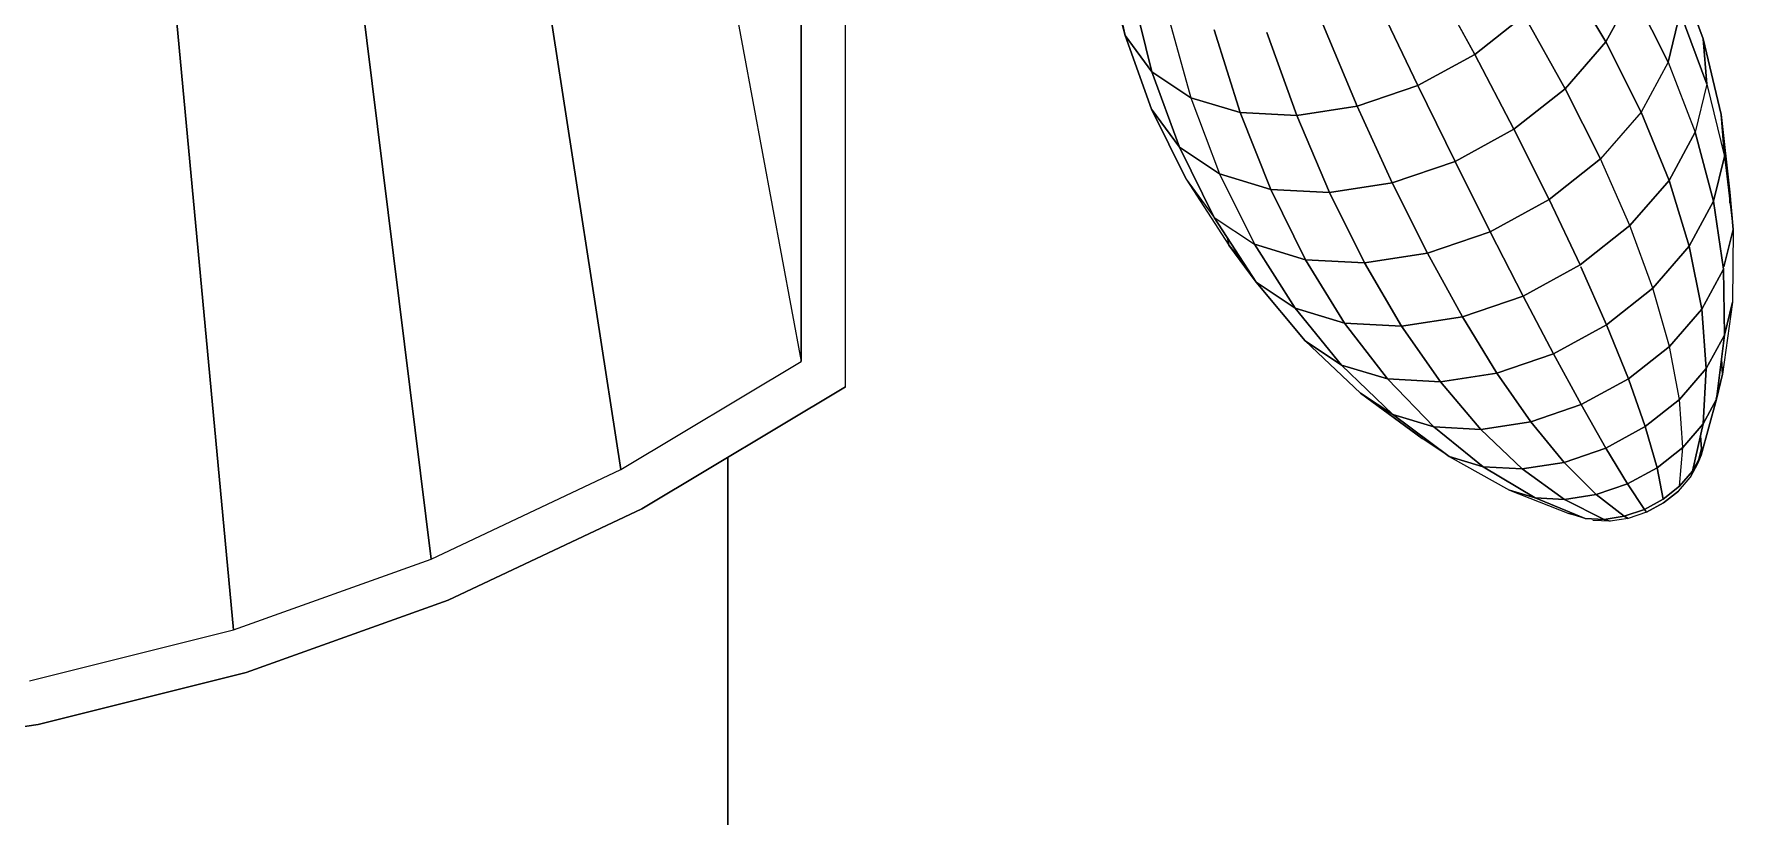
# Model space of a CAD drawing. Header units: inches. Extents: x -827 to 154, y -802 to 207.
# Drawn here: x -724.051 to -719.429, y 34.776 to 36.902 of the extents above; entities that cross this region are included whole.
import ezdxf

# ---------------------------------------------------------------- set-up
doc = ezdxf.new("R2010")
doc.units = ezdxf.units.IN
doc.header["$MEASUREMENT"] = 0
doc.layers.add('DrillPressTable _1__skp', color=8, linetype='Continuous', lineweight=9)
doc.layers.add('Layer0', color=7, linetype='Continuous', lineweight=9)

# ---------------------------------------------------------------- blocks, each defined once
blk = doc.blocks.new('DrillPressTable _1__skp_64-V8-Level 1')
at = {"layer": 'Layer0'}
blk.add_line((0, 4), (6.1221, 4), dxfattribs=at)
blk.add_line((0, 4), (6.1221, 4), dxfattribs=at)
blk = doc.blocks.new('DrillPressTable _1__skp_65-V9-Level 1')
at = {"layer": 'Layer0'}
blk.add_line((9.6221, 0), (3.5, 0), dxfattribs=at)
blk.add_line((9.6221, 0), (3.5, 0), dxfattribs=at)
blk = doc.blocks.new('DrillPressTable _1__skp_63-402106-Level 1')
for name, p in [('DrillPressTable _1__skp_65-V9-Level 1', (-3.5, 8.745)), ('DrillPressTable _1__skp_64-V8-Level 1', (0, 4.745))]:
    blk.add_blockref(name, p)
blk = doc.blocks.new('DrillPressTable _1__skp_62-402105-Level 1')
blk.add_blockref('DrillPressTable _1__skp_63-402106-Level 1', (0, 0))
blk = doc.blocks.new('DrillPressTable _1__skp_18-402061-Level 1')
at = {"layer": 'Layer0'}
for p, q in [((6.5899, 0.9115), (6.5899, 20.1008)), ((6.5899, 0.9115), (6.5899, 20.1008)), ((6.4691, 19.98), (6.4691, 0.98)), ((6.4691, 0.98), (6.4691, 19.98)), ((6.4691, 19.98), (6.4691, 0.98)), ((5.9691, 3.67), (6.4691, 0.98)), ((5.9691, 3.67), (6.4691, 0.98)), ((5.9789, 0.6866), (5.5547, 3.422)), ((5.5547, 3.422), (5.9789, 0.6866)), ((5.4624, 0.4426), (5.118, 3.2157)), ((5.118, 3.2157), (5.4624, 0.4426)), ((4.9244, 0.2504), (4.6632, 3.0532)), ((4.6632, 3.0532), (4.9244, 0.2504)), ((5.9789, 0.6866), (6.4691, 0.98)), ((5.9789, 0.6866), (6.4691, 0.98)), ((5.9789, 0.6866), (6.4691, 0.98)), ((6.5899, 0.9115), (6.0359, 0.5799)), ((6.0359, 0.5799), (6.5899, 0.9115)), ((5.4624, 0.4426), (5.9789, 0.6866)), ((5.4624, 0.4426), (5.9789, 0.6866)), ((5.4624, 0.4426), (5.9789, 0.6866)), ((6.0359, 0.5799), (5.5086, 0.3309)), ((5.5086, 0.3309), (6.0359, 0.5799)), ((4.9244, 0.2504), (5.4624, 0.4426)), ((4.9244, 0.2504), (5.4624, 0.4426)), ((4.9244, 0.2504), (5.4624, 0.4426)), ((5.5086, 0.3309), (4.9595, 0.1346)), ((4.9595, 0.1346), (5.5086, 0.3309)), ((4.3702, 0.1117), (4.9244, 0.2504)), ((4.3702, 0.1117), (4.9244, 0.2504)), ((4.3702, 0.1117), (4.9244, 0.2504)), ((4.9595, 0.1346), (4.3938, -0.0069)), ((4.3938, -0.0069), (4.9595, 0.1346)), ((4.3938, -0.0069), (3.817, -0.0924)), ((3.817, -0.0924), (4.3938, -0.0069))]:
    blk.add_line(p, q, dxfattribs=at)
blk = doc.blocks.new('DrillPressTable _1__skp_13-402056-Level 1')
at = {"layer": 'Layer0'}
for p, q in [((6.9667, 1.5305), (7.0148, 1.321)), ((7.0148, 1.321), (6.9667, 1.5305)), ((7.9655, 1.2689), (7.8486, 1.4824)), ((7.8486, 1.4824), (7.9655, 1.2689)), ((8.3219, 1.3033), (8.2062, 1.498)), ((8.2062, 1.498), (8.3219, 1.3033)), ((8.5869, 1.3117), (8.5141, 1.5105)), ((8.5141, 1.5105), (8.5869, 1.3117)), ((7.0148, 1.321), (6.9846, 1.4333)), ((6.9846, 1.4333), (7.0148, 1.321)), ((7.034, 1.4389), (7.0875, 1.222)), ((7.0875, 1.222), (7.034, 1.4389)), ((8.3219, 1.3033), (8.3956, 1.4387)), ((8.3956, 1.4387), (8.3219, 1.3033)), ((8.4918, 1.2481), (8.3956, 1.4387)), ((8.3956, 1.4387), (8.4918, 1.2481)), ((7.8109, 1.1847), (7.7052, 1.4043)), ((7.7052, 1.4043), (7.8109, 1.1847)), ((7.1319, 1.3737), (7.193, 1.1518)), ((7.1319, 1.3737), (7.193, 1.1518)), ((7.6461, 1.1284), (7.5523, 1.3521)), ((7.5523, 1.3521), (7.6461, 1.1284)), ((7.9655, 1.2689), (8.1001, 1.3755)), ((8.1001, 1.3755), (7.9655, 1.2689)), ((8.2118, 1.1763), (8.1001, 1.3755)), ((8.1001, 1.3755), (8.2118, 1.1763)), ((8.4918, 1.2481), (8.5245, 1.3836)), ((8.5245, 1.3836), (8.4918, 1.2481)), ((8.5969, 1.189), (8.5245, 1.3836)), ((8.5245, 1.3836), (8.5969, 1.189)), ((7.0148, 1.321), (7.0862, 1.1203)), ((7.0862, 1.1203), (7.0148, 1.321)), ((7.0875, 1.222), (7.0148, 1.321)), ((7.0148, 1.321), (7.0875, 1.222)), ((7.3272, 1.1114), (7.2563, 1.3363)), ((7.2563, 1.3363), (7.3272, 1.1114)), ((7.4814, 1.1035), (7.3995, 1.3289)), ((7.3995, 1.3289), (7.4814, 1.1035)), ((8.2118, 1.1763), (8.3219, 1.3033)), ((8.3219, 1.3033), (8.2118, 1.1763)), ((8.418, 1.1125), (8.3219, 1.3033)), ((8.3219, 1.3033), (8.418, 1.1125)), ((8.5969, 1.189), (8.5869, 1.3117)), ((8.6356, 1.1061), (8.5869, 1.3117)), ((8.5869, 1.3117), (8.5969, 1.189)), ((8.5869, 1.3117), (8.6356, 1.1061)), ((7.8109, 1.1847), (7.9655, 1.2689)), ((7.9655, 1.2689), (7.8109, 1.1847)), ((8.0722, 1.0658), (7.9655, 1.2689)), ((7.9655, 1.2689), (8.0722, 1.0658)), ((8.4918, 1.2481), (8.418, 1.1125)), ((8.4918, 1.2481), (8.418, 1.1125)), ((8.4918, 1.2481), (8.5653, 1.058)), ((8.4918, 1.2481), (8.5653, 1.058)), ((7.0875, 1.222), (7.162, 1.0172)), ((7.162, 1.0172), (7.0875, 1.222)), ((7.193, 1.1518), (7.0875, 1.222)), ((7.0875, 1.222), (7.193, 1.1518)), ((7.6461, 1.1284), (7.8109, 1.1847)), ((7.8109, 1.1847), (7.6461, 1.1284)), ((7.912, 0.9785), (7.8109, 1.1847)), ((7.8109, 1.1847), (7.912, 0.9785)), ((8.0722, 1.0658), (8.2118, 1.1763)), ((8.2118, 1.1763), (8.0722, 1.0658)), ((8.3078, 0.9854), (8.2118, 1.1763)), ((8.2118, 1.1763), (8.3078, 0.9854)), ((8.5969, 1.189), (8.5653, 1.058)), ((8.5969, 1.189), (8.5653, 1.058)), ((8.5969, 1.189), (8.6449, 0.9919)), ((8.5969, 1.189), (8.6449, 0.9919)), ((7.0862, 1.1203), (7.1805, 0.9298)), ((7.1805, 0.9298), (7.0862, 1.1203)), ((7.162, 1.0172), (7.0862, 1.1203)), ((7.0862, 1.1203), (7.162, 1.0172)), ((7.193, 1.1518), (7.2714, 0.9444)), ((7.193, 1.1518), (7.3272, 1.1114)), ((7.193, 1.1518), (7.2714, 0.9444)), ((7.3272, 1.1114), (7.193, 1.1518)), ((7.4104, 0.9025), (7.3272, 1.1114)), ((7.3272, 1.1114), (7.4814, 1.1035)), ((7.3272, 1.1114), (7.4104, 0.9025)), ((7.4814, 1.1035), (7.3272, 1.1114)), ((7.4814, 1.1035), (7.6461, 1.1284)), ((7.6461, 1.1284), (7.4814, 1.1035)), ((7.7411, 0.9202), (7.6461, 1.1284)), ((7.6461, 1.1284), (7.7411, 0.9202)), ((8.418, 1.1125), (8.3078, 0.9854)), ((8.418, 1.1125), (8.3078, 0.9854)), ((8.418, 1.1125), (8.494, 0.9269)), ((8.494, 0.9269), (8.418, 1.1125)), ((7.5704, 0.8943), (7.4814, 1.1035)), ((7.4814, 1.1035), (7.5704, 0.8943)), ((7.912, 0.9785), (8.0722, 1.0658)), ((8.0722, 1.0658), (7.912, 0.9785)), ((8.1681, 0.8746), (8.0722, 1.0658)), ((8.0722, 1.0658), (8.1681, 0.8746)), ((8.6449, 0.9919), (8.6356, 1.1061)), ((8.6598, 0.8952), (8.6356, 1.1061)), ((8.6356, 1.1061), (8.6449, 0.9919)), ((8.6356, 1.1061), (8.6598, 0.8952)), ((7.162, 1.0172), (7.2567, 0.826)), ((7.2567, 0.826), (7.162, 1.0172)), ((7.2714, 0.9444), (7.162, 1.0172)), ((7.162, 1.0172), (7.2714, 0.9444)), ((8.5653, 1.058), (8.494, 0.9269)), ((8.494, 0.9269), (8.5653, 1.058)), ((8.5653, 1.058), (8.6155, 0.87)), ((8.6155, 0.87), (8.5653, 1.058)), ((7.7411, 0.9202), (7.912, 0.9785)), ((7.912, 0.9785), (7.7411, 0.9202)), ((8.0077, 0.7873), (7.912, 0.9785)), ((7.912, 0.9785), (8.0077, 0.7873)), ((8.1681, 0.8746), (8.3078, 0.9854)), ((8.3078, 0.9854), (8.1681, 0.8746)), ((8.3874, 0.804), (8.3078, 0.9854)), ((8.3874, 0.804), (8.3078, 0.9854)), ((8.6449, 0.9919), (8.6155, 0.87)), ((8.6155, 0.87), (8.6449, 0.9919)), ((8.6449, 0.9919), (8.6682, 0.7937)), ((8.6449, 0.9919), (8.6682, 0.7937)), ((7.1805, 0.9298), (7.2969, 0.7509)), ((7.1805, 0.9298), (7.2969, 0.7509)), ((7.1805, 0.9298), (7.2567, 0.826)), ((7.1805, 0.9298), (7.2567, 0.826)), ((7.2714, 0.9444), (7.3663, 0.7531)), ((7.2714, 0.9444), (7.4104, 0.9025)), ((7.2714, 0.9444), (7.3663, 0.7531)), ((7.4104, 0.9025), (7.2714, 0.9444)), ((8.494, 0.9269), (8.3874, 0.804)), ((8.3874, 0.804), (8.494, 0.9269)), ((8.494, 0.9269), (8.5491, 0.748)), ((8.5491, 0.748), (8.494, 0.9269)), ((7.5055, 0.7112), (7.4104, 0.9025)), ((7.4104, 0.9025), (7.5704, 0.8943)), ((7.4104, 0.9025), (7.5055, 0.7112)), ((7.5704, 0.8943), (7.4104, 0.9025)), ((7.5704, 0.8943), (7.7411, 0.9202)), ((7.7411, 0.9202), (7.5704, 0.8943)), ((7.6656, 0.7029), (7.5704, 0.8943)), ((7.5704, 0.8943), (7.6656, 0.7029)), ((7.8366, 0.7289), (7.7411, 0.9202)), ((7.7411, 0.9202), (7.8366, 0.7289)), ((8.6682, 0.7937), (8.6598, 0.8952)), ((8.6598, 0.8651), (8.6598, 0.8952)), ((8.6598, 0.8952), (8.6682, 0.7937)), ((8.6598, 0.8952), (8.6598, 0.8651)), ((8.0077, 0.7873), (8.1681, 0.8746)), ((8.1681, 0.8746), (8.0077, 0.7873)), ((8.2523, 0.6969), (8.1681, 0.8746)), ((8.1681, 0.8746), (8.2523, 0.6969)), ((8.6155, 0.87), (8.5491, 0.748)), ((8.5491, 0.748), (8.6155, 0.87)), ((8.6155, 0.87), (8.642, 0.6855)), ((8.642, 0.6855), (8.6155, 0.87)), ((7.3711, 0.65), (7.2567, 0.826)), ((7.2567, 0.826), (7.3711, 0.65)), ((7.2567, 0.826), (7.3663, 0.7531)), ((7.2567, 0.826), (7.3663, 0.7531)), ((7.8366, 0.7289), (8.0077, 0.7873)), ((8.0077, 0.7873), (7.8366, 0.7289)), ((8.0972, 0.6125), (8.0077, 0.7873)), ((8.0077, 0.7873), (8.0972, 0.6125)), ((8.2523, 0.6969), (8.3874, 0.804)), ((8.3874, 0.804), (8.2523, 0.6969)), ((8.45, 0.6336), (8.3874, 0.804)), ((8.45, 0.6336), (8.3874, 0.804)), ((8.6682, 0.7937), (8.6436, 0.6919)), ((8.6436, 0.6919), (8.6682, 0.7937)), ((8.6682, 0.7937), (8.6664, 0.596)), ((8.6682, 0.7937), (8.6664, 0.596)), ((7.2909, 0.7735), (7.2969, 0.7509)), ((7.2909, 0.7735), (7.2969, 0.7509)), ((7.3365, 0.7033), (7.2969, 0.7509)), ((7.2969, 0.7509), (7.3365, 0.7033)), ((7.2969, 0.7509), (7.3711, 0.65)), ((7.3711, 0.65), (7.2969, 0.7509)), ((7.477, 0.5794), (7.3663, 0.7531)), ((7.3663, 0.7531), (7.5055, 0.7112)), ((7.3663, 0.7531), (7.477, 0.5794)), ((7.5055, 0.7112), (7.3663, 0.7531)), ((8.5491, 0.748), (8.45, 0.6336)), ((8.45, 0.6336), (8.5491, 0.748)), ((8.5491, 0.748), (8.5831, 0.5771)), ((8.5831, 0.5771), (8.5491, 0.748)), ((7.6116, 0.5389), (7.5055, 0.7112)), ((7.5055, 0.7112), (7.6656, 0.7029)), ((7.5055, 0.7112), (7.6116, 0.5389)), ((7.6656, 0.7029), (7.5055, 0.7112)), ((7.6656, 0.7029), (7.8366, 0.7289)), ((7.8366, 0.7289), (7.6656, 0.7029)), ((7.7665, 0.5309), (7.6656, 0.7029)), ((7.6656, 0.7029), (7.7665, 0.5309)), ((7.9318, 0.556), (7.8366, 0.7289)), ((7.8366, 0.7289), (7.9318, 0.556)), ((8.0972, 0.6125), (8.2523, 0.6969)), ((8.2523, 0.6969), (8.0972, 0.6125)), ((7.5042, 0.4903), (7.3711, 0.65)), ((7.3711, 0.65), (7.5042, 0.4903)), ((7.3711, 0.65), (7.477, 0.5794)), ((7.477, 0.5794), (7.3711, 0.65)), ((8.3242, 0.534), (8.2545, 0.6919)), ((8.2545, 0.6919), (8.3242, 0.534)), ((8.642, 0.6855), (8.5831, 0.5771)), ((8.5831, 0.5771), (8.642, 0.6855)), ((8.642, 0.6855), (8.6446, 0.5059)), ((8.6446, 0.5059), (8.642, 0.6855)), ((7.9318, 0.556), (8.0972, 0.6125)), ((8.0972, 0.6125), (7.9318, 0.556)), ((8.1799, 0.4554), (8.0972, 0.6125)), ((8.0972, 0.6125), (8.1799, 0.4554)), ((8.3242, 0.534), (8.45, 0.6336)), ((8.45, 0.6336), (8.3242, 0.534)), ((8.495, 0.4756), (8.45, 0.6336)), ((8.495, 0.4756), (8.45, 0.6336)), ((7.6028, 0.4247), (7.477, 0.5794)), ((7.477, 0.5794), (7.6116, 0.5389)), ((7.477, 0.5794), (7.6028, 0.4247)), ((7.6116, 0.5389), (7.477, 0.5794)), ((7.7665, 0.5309), (7.9318, 0.556)), ((7.9318, 0.556), (7.7665, 0.5309)), ((8.026, 0.4028), (7.9318, 0.556)), ((7.9318, 0.556), (8.026, 0.4028)), ((8.5831, 0.5771), (8.495, 0.4756)), ((8.495, 0.4756), (8.5831, 0.5771)), ((8.5831, 0.5771), (8.5955, 0.4156)), ((8.5955, 0.4156), (8.5831, 0.5771)), ((8.6664, 0.596), (8.6398, 0.4003)), ((8.6664, 0.596), (8.6398, 0.4003)), ((8.6664, 0.596), (8.6446, 0.5059)), ((8.6446, 0.5059), (8.6664, 0.596)), ((7.7281, 0.387), (7.6116, 0.5389)), ((7.6116, 0.5389), (7.7665, 0.5309)), ((7.6116, 0.5389), (7.7281, 0.387)), ((7.7665, 0.5309), (7.6116, 0.5389)), ((7.8721, 0.3795), (7.7665, 0.5309)), ((7.7665, 0.5309), (7.8721, 0.3795)), ((8.1799, 0.4554), (8.3242, 0.534)), ((8.3242, 0.534), (8.1799, 0.4554)), ((8.3834, 0.3871), (8.3242, 0.534)), ((8.3242, 0.534), (8.3834, 0.3871)), ((7.6551, 0.3483), (7.5042, 0.4903)), ((7.5042, 0.4903), (7.6551, 0.3483)), ((7.5042, 0.4903), (7.6028, 0.4247)), ((7.6028, 0.4247), (7.5042, 0.4903)), ((8.3834, 0.3871), (8.495, 0.4756)), ((8.495, 0.4756), (8.3834, 0.3871)), ((8.5222, 0.331), (8.495, 0.4756)), ((8.5222, 0.331), (8.495, 0.4756)), ((8.6446, 0.5059), (8.5955, 0.4156)), ((8.5955, 0.4156), (8.6446, 0.5059)), ((8.6446, 0.5059), (8.6234, 0.3325)), ((8.6234, 0.3325), (8.6446, 0.5059)), ((7.7426, 0.29), (7.6028, 0.4247)), ((7.6028, 0.4247), (7.7281, 0.387)), ((7.6028, 0.4247), (7.7426, 0.29)), ((7.7281, 0.387), (7.6028, 0.4247)), ((8.026, 0.4028), (8.1799, 0.4554)), ((8.1799, 0.4554), (8.026, 0.4028)), ((8.2552, 0.3173), (8.1799, 0.4554)), ((8.1799, 0.4554), (8.2552, 0.3173)), ((8.6365, 0.4397), (8.6398, 0.4003)), ((8.6398, 0.4003), (8.6365, 0.4397)), ((7.8539, 0.2565), (7.7281, 0.387)), ((7.7281, 0.387), (7.8721, 0.3795)), ((7.7281, 0.387), (7.8539, 0.2565)), ((7.8721, 0.3795), (7.7281, 0.387)), ((7.8721, 0.3795), (8.026, 0.4028)), ((8.026, 0.4028), (7.8721, 0.3795)), ((7.9818, 0.2499), (7.8721, 0.3795)), ((7.8721, 0.3795), (7.9818, 0.2499)), ((8.1185, 0.2706), (8.026, 0.4028)), ((8.026, 0.4028), (8.1185, 0.2706)), ((8.2552, 0.3173), (8.3834, 0.3871)), ((8.3834, 0.3871), (8.2552, 0.3173)), ((8.4292, 0.2573), (8.3834, 0.3871)), ((8.3834, 0.3871), (8.4292, 0.2573)), ((8.5955, 0.4156), (8.5222, 0.331)), ((8.5222, 0.331), (8.5955, 0.4156)), ((8.5955, 0.4156), (8.5865, 0.2646)), ((8.5865, 0.2646), (8.5955, 0.4156)), ((8.6398, 0.4003), (8.6216, 0.3325)), ((8.6398, 0.4003), (8.6216, 0.3325)), ((8.6234, 0.3325), (8.6398, 0.4003)), ((8.6398, 0.4003), (8.6234, 0.3325)), ((7.8225, 0.2249), (7.6551, 0.3483)), ((7.6551, 0.3483), (7.7426, 0.29)), ((7.6551, 0.3483), (7.8225, 0.2249)), ((7.7426, 0.29), (7.6551, 0.3483)), ((8.4292, 0.2573), (8.5222, 0.331)), ((8.5222, 0.331), (8.4292, 0.2573)), ((8.5313, 0.201), (8.5222, 0.331)), ((8.5313, 0.201), (8.5222, 0.331)), ((8.6234, 0.3325), (8.5819, 0.1796)), ((8.5819, 0.1796), (8.6234, 0.3325)), ((8.5865, 0.2646), (8.6234, 0.3325)), ((8.6234, 0.3325), (8.5865, 0.2646)), ((7.8955, 0.1764), (7.7426, 0.29)), ((7.7426, 0.29), (7.8539, 0.2565)), ((7.7426, 0.29), (7.8955, 0.1764)), ((7.8539, 0.2565), (7.7426, 0.29)), ((8.1185, 0.2706), (8.2552, 0.3173)), ((8.2552, 0.3173), (8.1185, 0.2706)), ((8.3224, 0.1992), (8.2552, 0.3173)), ((8.2552, 0.3173), (8.3224, 0.1992)), ((7.9881, 0.1485), (7.8539, 0.2565)), ((7.8539, 0.2565), (7.9818, 0.2499)), ((7.8539, 0.2565), (7.9881, 0.1485)), ((7.9818, 0.2499), (7.8539, 0.2565)), ((7.9818, 0.2499), (8.1185, 0.2706)), ((8.1185, 0.2706), (7.9818, 0.2499)), ((8.0947, 0.143), (7.9818, 0.2499)), ((7.9818, 0.2499), (8.0947, 0.143)), ((8.2085, 0.1603), (8.1185, 0.2706)), ((8.1185, 0.2706), (8.2085, 0.1603)), ((8.3224, 0.1992), (8.4292, 0.2573)), ((8.4292, 0.2573), (8.3224, 0.1992)), ((8.4614, 0.1456), (8.4292, 0.2573)), ((8.4292, 0.2573), (8.4614, 0.1456)), ((8.5313, 0.201), (8.5865, 0.2646)), ((8.5865, 0.2646), (8.5313, 0.201)), ((8.5865, 0.2646), (8.5583, 0.1362)), ((8.5583, 0.1362), (8.5865, 0.2646)), ((8.5823, 0.1972), (8.5794, 0.2323)), ((8.5794, 0.2323), (8.5823, 0.1972)), ((7.8225, 0.2249), (7.8547, 0.2067)), ((7.8547, 0.2067), (7.8225, 0.2249)), ((7.8955, 0.1764), (7.8225, 0.2249)), ((7.8955, 0.1764), (7.8225, 0.2249)), ((8.2085, 0.1603), (8.3224, 0.1992)), ((8.3224, 0.1992), (8.2085, 0.1603)), ((8.3811, 0.1019), (8.3224, 0.1992)), ((8.3224, 0.1992), (8.3811, 0.1019)), ((8.5313, 0.201), (8.4614, 0.1456)), ((8.4614, 0.1456), (8.5313, 0.201)), ((8.523, 0.0955), (8.5313, 0.201)), ((8.523, 0.0955), (8.5313, 0.201)), ((8.5823, 0.1972), (8.5728, 0.158)), ((8.5728, 0.158), (8.5823, 0.1972)), ((7.8955, 0.1764), (8.0601, 0.0848)), ((7.8955, 0.1764), (7.9881, 0.1485)), ((7.8955, 0.1764), (8.0601, 0.0848)), ((7.9881, 0.1485), (7.8955, 0.1764)), ((8.1298, 0.0638), (7.9881, 0.1485)), ((7.9881, 0.1485), (8.0947, 0.143)), ((7.9881, 0.1485), (8.1298, 0.0638)), ((8.0947, 0.143), (7.9881, 0.1485)), ((8.0947, 0.143), (8.2085, 0.1603)), ((8.2085, 0.1603), (8.0947, 0.143)), ((8.2099, 0.0597), (8.0947, 0.143)), ((8.0947, 0.143), (8.2099, 0.0597)), ((8.2955, 0.0727), (8.2085, 0.1603)), ((8.2085, 0.1603), (8.2955, 0.0727)), ((8.4614, 0.1456), (8.3811, 0.1019)), ((8.3811, 0.1019), (8.4614, 0.1456)), ((8.4783, 0.0601), (8.4614, 0.1456)), ((8.4614, 0.1456), (8.4783, 0.0601)), ((8.5728, 0.158), (8.5514, 0.1187)), ((8.5514, 0.1187), (8.5728, 0.158)), ((8.5819, 0.1796), (8.5583, 0.1362)), ((8.5583, 0.1362), (8.5819, 0.1796)), ((8.5819, 0.1796), (8.5728, 0.158)), ((8.5728, 0.158), (8.5819, 0.1796)), ((8.3811, 0.1019), (8.2955, 0.0727)), ((8.2955, 0.0727), (8.3811, 0.1019)), ((8.427, 0.0322), (8.3811, 0.1019)), ((8.3811, 0.1019), (8.427, 0.0322)), ((8.4783, 0.0601), (8.523, 0.0955)), ((8.523, 0.0955), (8.4783, 0.0601)), ((8.5195, 0.0819), (8.5514, 0.1187)), ((8.5195, 0.0819), (8.5514, 0.1187)), ((8.5583, 0.1362), (8.523, 0.0955)), ((8.523, 0.0955), (8.5583, 0.1362)), ((8.0601, 0.0848), (8.2217, 0.0212)), ((8.1298, 0.0638), (8.0601, 0.0848)), ((8.0601, 0.0848), (8.1298, 0.0638)), ((8.0601, 0.0848), (8.2217, 0.0212)), ((8.2663, 0.0078), (8.1298, 0.0638)), ((8.2099, 0.0597), (8.1298, 0.0638)), ((8.1298, 0.0638), (8.2099, 0.0597)), ((8.1298, 0.0638), (8.2663, 0.0078)), ((8.2955, 0.0727), (8.2099, 0.0597)), ((8.2099, 0.0597), (8.2955, 0.0727)), ((8.3175, 0.0052), (8.2099, 0.0597)), ((8.2099, 0.0597), (8.3175, 0.0052)), ((8.3722, 0.0135), (8.2955, 0.0727)), ((8.2955, 0.0727), (8.3722, 0.0135)), ((8.427, 0.0322), (8.4783, 0.0601)), ((8.4783, 0.0601), (8.427, 0.0322)), ((8.4326, 0.0246), (8.4791, 0.0499)), ((8.4791, 0.0499), (8.4326, 0.0246)), ((8.4791, 0.0499), (8.5195, 0.0819)), ((8.5195, 0.0819), (8.4791, 0.0499)), ((8.2217, 0.0212), (8.2469, 0.0147)), ((8.2469, 0.0147), (8.2217, 0.0212)), ((8.2663, 0.0078), (8.2217, 0.0212)), ((8.2663, 0.0078), (8.2217, 0.0212)), ((8.2663, 0.0078), (8.3175, 0.0052)), ((8.3175, 0.0052), (8.2663, 0.0078)), ((8.3336, 0.0002), (8.2872, 0.0026)), ((8.3336, 0.0002), (8.2872, 0.0026)), ((8.3175, 0.0052), (8.3722, 0.0135)), ((8.3722, 0.0135), (8.3175, 0.0052)), ((8.3336, 0.0002), (8.3175, 0.0052)), ((8.3175, 0.0052), (8.3336, 0.0002)), ((8.3831, 0.0077), (8.3336, 0.0002)), ((8.3831, 0.0077), (8.3336, 0.0002)), ((8.3722, 0.0135), (8.427, 0.0322)), ((8.427, 0.0322), (8.3722, 0.0135)), ((8.3831, 0.0077), (8.3722, 0.0135)), ((8.3722, 0.0135), (8.3831, 0.0077)), ((8.4326, 0.0246), (8.3831, 0.0077)), ((8.4326, 0.0246), (8.3831, 0.0077)), ((8.4326, 0.0246), (8.427, 0.0322)), ((8.427, 0.0322), (8.4326, 0.0246))]:
    blk.add_line(p, q, dxfattribs=at)
blk = doc.blocks.new('DrillPressTable _1__skp_8-402051-Level 1')
blk.add_blockref('DrillPressTable _1__skp_13-402056-Level 1', (0, 0))
blk = doc.blocks.new('DrillPressTable _1__skp_3-402046-Level 1')
for name, p in [('DrillPressTable _1__skp_18-402061-Level 1', (2.6712, 0.2015)), ('DrillPressTable _1__skp_8-402051-Level 1', (3.0073, 0.7471))]:
    blk.add_blockref(name, p)
blk = doc.blocks.new('DrillPressTable _1__skp_2-402045-Level 1')
blk.add_blockref('DrillPressTable _1__skp_3-402046-Level 1', (1.9576, 0.5283))
blk = doc.blocks.new('DrillPressTable _1__skp_1-402044-Level 1')
blk.add_blockref('DrillPressTable _1__skp_62-402105-Level 1', (118.8142, 152.93))
at = {"rotation": 270.0000000000001}
blk.add_blockref('DrillPressTable _1__skp_2-402045-Level 1', (123.4866, 172.5737), dxfattribs=at)
blk = doc.blocks.new('DrillPressTable _1__skp-401998-Level 1')
blk.add_blockref('DrillPressTable _1__skp_1-402044-Level 1', (0, 0))

msp = doc.modelspace()

# ---------------------------------------------------------------- block references
at = {"layer": 'DrillPressTable _1__skp', "color": 7, "rotation": 89.99999999999967}
msp.add_blockref('DrillPressTable _1__skp-401998-Level 1', (-560.487909, -89.184773), dxfattribs=at)

doc.saveas('drawing.dxf')
